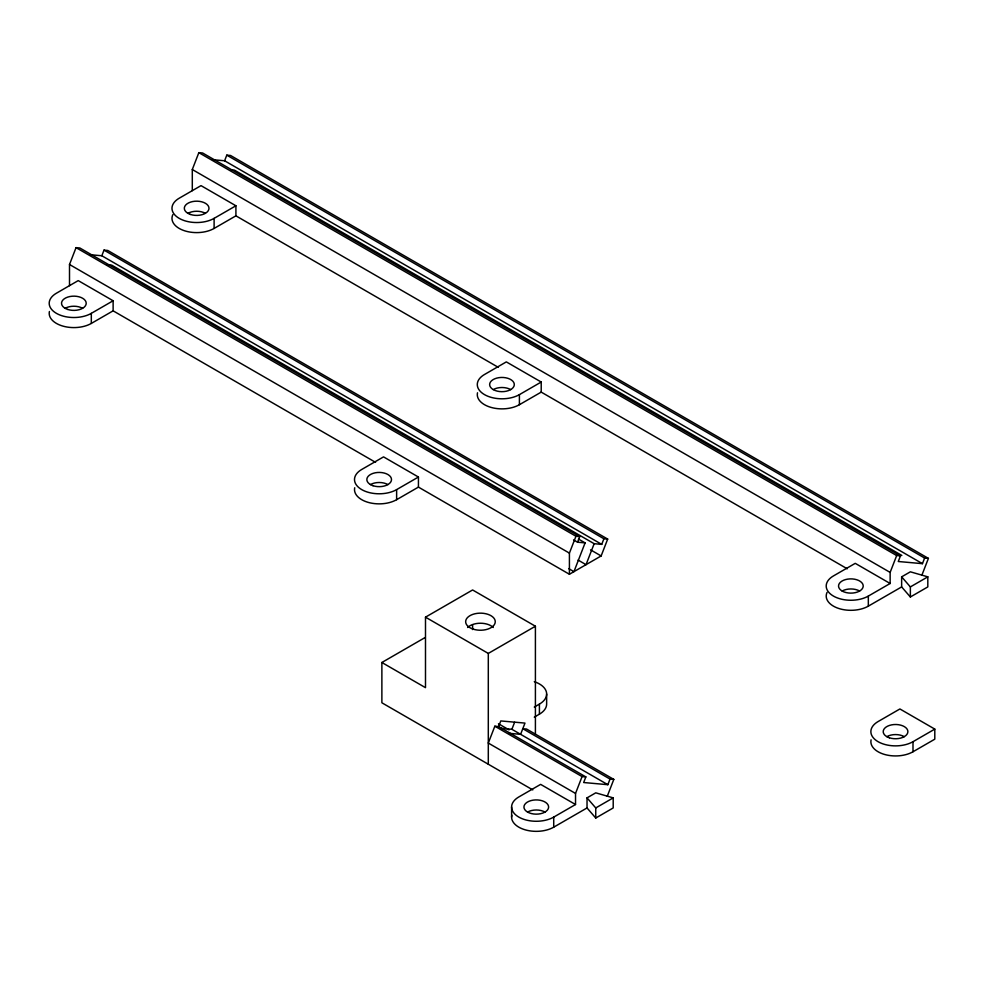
<?xml version="1.0" encoding="UTF-8"?>
<svg xmlns="http://www.w3.org/2000/svg" width="984" height="984" viewBox="0 0 984 984"><rect width="100%" height="100%" fill="white"/><g stroke="black" fill="none" stroke-linecap="round" stroke-linejoin="round"><path stroke-width="1.48" d="M69.507 285.655L69.507 264.499L76.051 247.636L79.827 247.98L579.736 536.587L577.547 542.209L573.561 539.909M89.741 254.672L101.819 255.754L104.009 250.133L107.785 250.477L607.682 539.084L601.138 555.948L569.416 574.262L418.434 487.105L396.626 499.688A24.674 14.243 0 0 1 368.262 502.393A24.674 14.243 0 0 1 354.72 487.757M192.298 190.662L192.298 169.519L198.842 152.655L202.618 152.987L900.458 555.886L898.269 561.507L922.451 563.66L924.628 558.039L928.404 558.383L921.86 575.246M212.519 159.691L224.61 160.773L226.787 155.152L230.563 155.484L928.404 558.383M607.263 796.265L613.807 779.402L610.019 779.07L607.841 784.691L583.672 782.526L585.849 776.905L498.617 726.549L494.841 726.217L488.298 743.068L575.529 793.436L575.529 804.518L553.721 817.101A24.674 14.243 0 0 1 518.826 817.101A24.674 14.243 0 0 1 518.826 796.954L540.634 784.371L575.529 804.518M569.416 574.262L569.416 553.119L575.947 536.255L579.736 536.587M500.093 728.234L511.889 729.292L514.62 722.268M578.457 539.048L585.099 542.885L573.943 571.655L568.641 568.592M607.682 539.084L603.905 538.752L601.728 544.373L594.164 543.697L586.034 564.668L578.088 560.081M575.529 793.436L582.073 776.573L585.849 776.905M890.139 583.487L855.244 563.34L833.436 575.935A24.674 14.243 0 0 0 833.436 596.083A24.674 14.243 0 0 0 868.331 596.083L890.139 583.487L890.139 572.405L896.682 555.542L900.458 555.886M498.617 726.549L500.807 720.928L524.976 723.092L520.61 734.322L508.531 733.252M235.914 205.779L201.019 185.632L179.211 198.215A24.674 14.243 0 0 0 179.211 218.362A24.674 14.243 0 0 0 214.106 218.362L235.914 205.779L235.914 215.84L498.371 367.376M172.827 214.672A24.674 14.243 0 0 0 184.328 230.699A24.674 14.243 0 0 0 214.106 228.436L235.914 215.84M113.123 300.76L78.228 280.612L56.432 293.207A24.674 14.243 0 0 0 56.432 313.355A24.674 14.243 0 0 0 91.315 313.355L113.123 300.76L113.123 310.833L375.581 462.357M49.409 311.498A24.674 14.243 0 0 0 62.964 326.122A24.674 14.243 0 0 0 91.315 323.428L113.123 310.833M541.212 382.038L506.329 361.891L484.522 374.486A24.674 14.243 0 0 0 484.522 394.633A24.674 14.243 0 0 0 519.404 394.633L541.212 382.038L541.212 392.112L847.261 568.801M477.498 392.776A24.674 14.243 0 0 0 491.053 407.401A24.674 14.243 0 0 0 519.404 404.707L541.212 392.112M418.434 477.031L383.539 456.883L361.731 469.466A24.674 14.243 0 0 0 361.731 489.614A24.674 14.243 0 0 0 396.626 489.614L418.434 477.031L418.434 487.105M532.787 789.906L381.878 702.785L381.878 662.49L425.494 687.668L425.494 617.165L472.603 589.969L535.407 626.23L535.407 733.99M381.878 662.49L425.063 637.558M425.494 617.165L488.298 653.425L535.407 626.23M534.287 707.053L539.417 704.089A24.674 14.243 0 0 0 534.3 681.678M534.287 717.127L539.417 714.163A24.674 14.243 0 0 0 546.637 704.089L546.637 694.015M901.639 576.845L910.36 571.815L927.814 576.845L927.814 586.919L910.36 596.993L901.639 586.919L901.639 576.845L910.36 586.919L910.36 596.993M827.052 592.393A24.674 14.243 0 0 0 838.553 608.407A24.674 14.243 0 0 0 868.331 606.144L901.639 586.919M910.36 586.919L927.814 576.845M587.03 797.876L595.75 792.833L613.204 797.876L613.204 807.95L595.75 818.024L587.03 807.95L587.03 797.876L595.75 807.95L595.75 818.024M511.815 815.244A24.674 14.243 0 0 0 525.37 829.881A24.674 14.243 0 0 0 553.721 827.175L587.03 807.95M595.75 807.95L613.204 797.876M934.8 729.107L899.905 708.96L878.097 721.555A24.674 14.243 0 0 0 878.097 741.702A24.674 14.243 0 0 0 912.992 741.702L934.8 729.107L934.8 739.181L912.992 751.764A24.674 14.243 0 0 1 884.628 754.47A24.674 14.243 0 0 1 871.086 739.833M231.474 169.9L234.5 170.171L901.811 555.431L897.273 555.025M107.182 264.745L111.721 265.151L594.164 543.697M577.547 542.209L585.099 542.885M226.787 155.152L924.628 558.039M224.61 160.773L922.451 563.66M198.842 152.655L896.682 555.542M192.298 169.519L890.139 572.405M104.009 250.133L603.905 538.752M101.819 255.754L601.728 544.373M76.051 247.636L575.947 536.255M590.548 549.835L601.138 555.948M69.507 264.499L569.416 553.119M613.807 779.402L526.575 729.046L522.799 728.714L610.019 779.07M511.889 729.292L607.841 784.691M498.457 723.757L509.085 729.894M494.841 726.217L582.073 776.573M912.992 741.702L912.992 751.764M868.331 596.083L868.331 606.144M553.721 817.101L553.721 827.175M539.417 704.089L539.417 714.163M519.404 394.633L519.404 404.707M511.606 807.028L511.606 817.101M488.298 653.425L488.298 764.224M472.603 624.963L472.603 629.563M396.626 489.614L396.626 499.688M214.106 218.362L214.106 228.436M91.315 313.355L91.315 323.428M65.153 308.312A12.337 7.122 0 0 1 82.595 308.312M370.451 484.583A12.337 7.122 0 0 1 387.905 484.583M527.559 812.071A12.337 7.122 0 0 0 548.199 808.873A12.337 7.122 0 0 0 533.082 800.152A12.337 7.122 0 0 0 527.559 812.071A12.337 7.122 0 0 1 545.001 812.071M467.634 627.497A14.809 8.549 0 0 1 493.267 627.497M187.932 213.331A12.337 7.122 0 0 1 205.385 213.331M493.242 389.59A12.337 7.122 0 0 0 513.882 386.404A12.337 7.122 0 0 0 498.765 377.684A12.337 7.122 0 0 0 493.242 389.59A12.337 7.122 0 0 1 510.684 389.59M842.156 591.04A12.337 7.122 0 0 0 862.796 587.854A12.337 7.122 0 0 0 847.691 579.121A12.337 7.122 0 0 0 842.156 591.04A12.337 7.122 0 0 1 859.61 591.04M886.818 736.659A12.337 7.122 0 0 1 904.271 736.659M67.699 309.443A12.337 7.122 0 0 0 86.211 303.281A12.337 7.122 0 0 0 67.699 297.106A12.337 7.122 0 0 0 67.699 309.443M373.01 485.715A12.337 7.122 0 0 0 391.509 479.54A12.337 7.122 0 0 0 373.01 473.378A12.337 7.122 0 0 0 373.01 485.715M473.046 629.096A14.809 8.549 0 0 0 495.259 621.703A14.809 8.549 0 0 0 473.046 614.299A14.809 8.549 0 0 0 473.046 629.096M190.49 214.463A12.337 7.122 0 0 0 208.989 208.288A12.337 7.122 0 0 0 190.49 202.126A12.337 7.122 0 0 0 190.49 214.463M889.376 737.791A12.337 7.122 0 0 0 907.888 731.629A12.337 7.122 0 0 0 889.376 725.454A12.337 7.122 0 0 0 889.376 737.791"/></g></svg>
